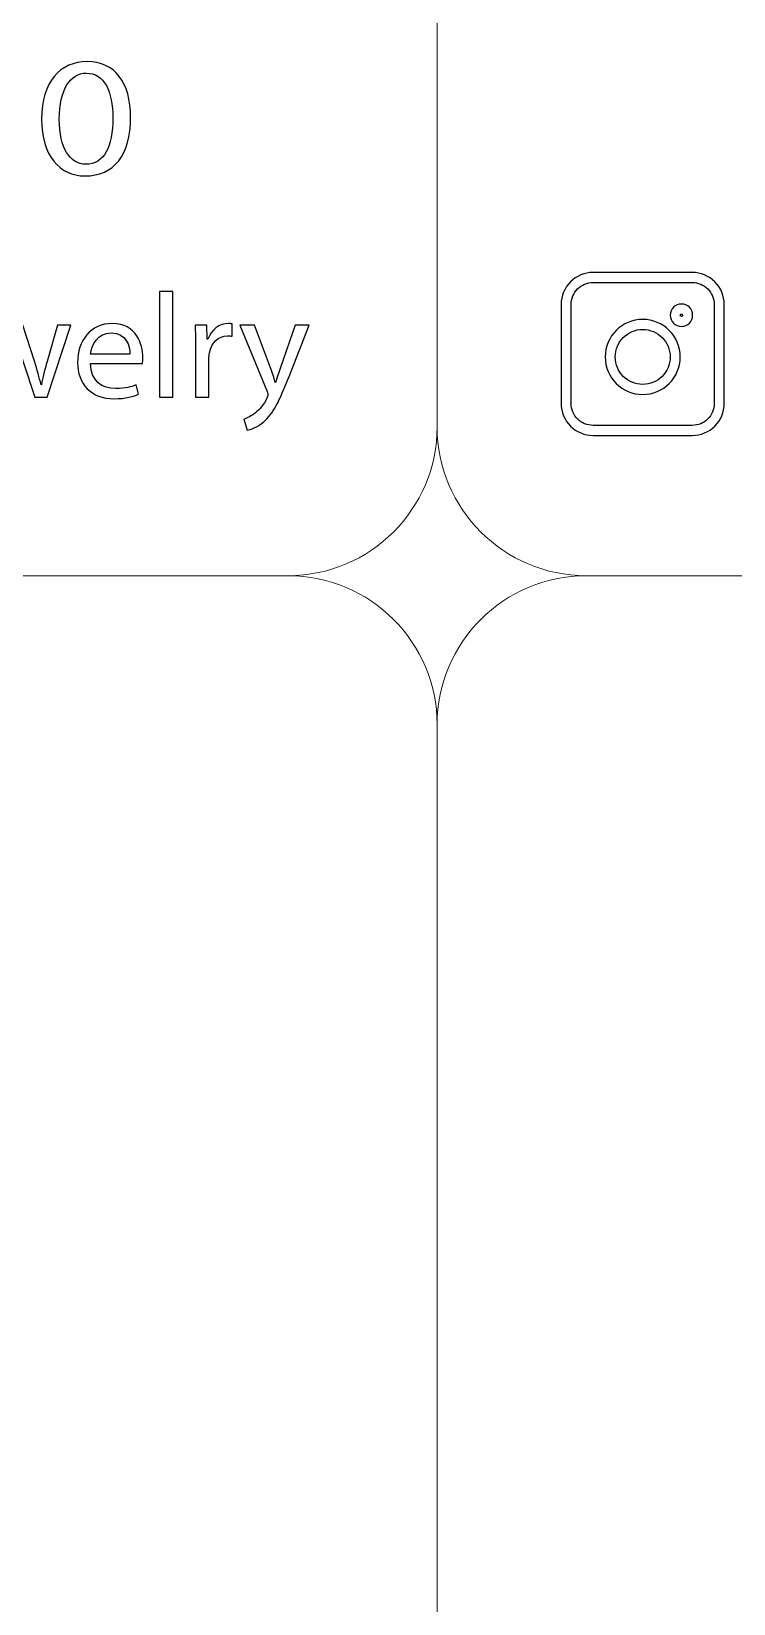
# Model space of a CAD drawing. Header units: millimetres. Extents: x -576 to 618, y 160 to 343.
# Drawn here: x 410.4 to 424.48, y 282.68 to 314.22 of the extents above; entities that cross this region are included whole.
import ezdxf

# ---------------------------------------------------------------- set-up
doc = ezdxf.new("R2010")
doc.units = ezdxf.units.MM
doc.header["$MEASUREMENT"] = 0
doc.layers.add('Layer 1', color=7, linetype='Continuous')

msp = doc.modelspace()

# ---------------------------------------------------------------- linework, layer by layer
at = {"layer": 'Layer 1', "color": 250, "lineweight": 18}
for points in [[(381.7217, 343.1001), (381.7217, 343.1001), (415.5517, 343.1001), (415.5517, 343.1001), (417.1957, 343.1001), (418.5367, 341.7591), (418.5367, 340.1151), (418.5367, 340.1151), (418.5367, 306.2851), (418.5367, 306.2851), (418.5367, 304.6411), (417.1957, 303.3001), (415.5517, 303.3001), (415.5517, 303.3001), (381.7217, 303.3001), (381.7217, 303.3001), (380.0777, 303.3001), (378.7367, 304.6411), (378.7367, 306.2851), (378.7367, 306.2851), (378.7367, 340.1151), (378.7367, 340.1151), (378.7367, 341.7591), (380.0777, 343.1001), (381.7217, 343.1001)], [(421.5217, 343.1001), (421.5217, 343.1001), (455.3517, 343.1001), (455.3517, 343.1001), (456.9957, 343.1001), (458.3367, 341.7591), (458.3367, 340.1151), (458.3367, 340.1151), (458.3367, 306.2851), (458.3367, 306.2851), (458.3367, 304.6411), (456.9957, 303.3001), (455.3517, 303.3001), (455.3517, 303.3001), (421.5217, 303.3001), (421.5217, 303.3001), (419.8777, 303.3001), (418.5367, 304.6411), (418.5367, 306.2851), (418.5367, 306.2851), (418.5367, 340.1151), (418.5367, 340.1151), (418.5367, 341.7591), (419.8777, 343.1001), (421.5217, 343.1001)], [(381.7217, 303.3001), (381.7217, 303.3001), (415.5517, 303.3001), (415.5517, 303.3001), (417.1957, 303.3001), (418.5367, 301.9591), (418.5367, 300.3151), (418.5367, 300.3151), (418.5367, 266.4851), (418.5367, 266.4851), (418.5367, 264.8411), (417.1957, 263.5001), (415.5517, 263.5001), (415.5517, 263.5001), (381.7217, 263.5001), (381.7217, 263.5001), (380.0777, 263.5001), (378.7367, 264.8411), (378.7367, 266.4851), (378.7367, 266.4851), (378.7367, 300.3151), (378.7367, 300.3151), (378.7367, 301.9591), (380.0777, 303.3001), (381.7217, 303.3001)], [(421.5217, 303.3001), (421.5217, 303.3001), (455.3517, 303.3001), (455.3517, 303.3001), (456.9957, 303.3001), (458.3367, 301.9591), (458.3367, 300.3151), (458.3367, 300.3151), (458.3367, 266.4851), (458.3367, 266.4851), (458.3367, 264.8411), (456.9957, 263.5001), (455.3517, 263.5001), (455.3517, 263.5001), (421.5217, 263.5001), (421.5217, 263.5001), (419.8777, 263.5001), (418.5367, 264.8411), (418.5367, 266.4851), (418.5367, 266.4851), (418.5367, 300.3151), (418.5367, 300.3151), (418.5367, 301.9591), (419.8777, 303.3001), (421.5217, 303.3001)]]:
    msp.add_open_spline(points, degree=3, knots=[0, 0, 0, 0, 0.125, 0.125, 0.125, 0.25, 0.25, 0.25, 0.375, 0.375, 0.375, 0.5, 0.5, 0.5, 0.625, 0.625, 0.625, 0.75, 0.75, 0.75, 0.875, 0.875, 0.875, 1, 1, 1, 1], dxfattribs=at)
at = {"layer": 'Layer 1', "color": 230}
for points, knots in [([(412.3907, 312.4904), (412.3907, 311.7363), (412.0584, 311.3197), (411.475, 311.3197), (410.9605, 311.3197), (410.6119, 311.7259), (410.6039, 312.4601), (410.6039, 313.2039), (410.9848, 313.6136), (411.5196, 313.6136), (412.0744, 313.6136), (412.3907, 313.1971), (412.3907, 312.4904)], [0, 0, 0, 0, 0.25, 0.25, 0.25, 0.5, 0.5, 0.5, 0.75, 0.75, 0.75, 1, 1, 1, 1]), ([(410.9605, 312.4564), (410.9605, 311.8795), (411.1711, 311.5521), (411.4952, 311.5521), (411.86, 311.5521), (412.0338, 311.9103), (412.0338, 312.4769), (412.0338, 313.023), (411.8678, 313.3814), (411.4993, 313.3814), (411.1874, 313.3814), (410.9605, 313.0607), (410.9605, 312.4564)], [0, 0, 0, 0, 0.25, 0.25, 0.25, 0.5, 0.5, 0.5, 0.75, 0.75, 0.75, 1, 1, 1, 1]), ([(423.6485, 306.1125), (423.6485, 306.1125), (421.6676, 306.1125), (421.6676, 306.1125), (421.4899, 306.1125), (421.3287, 306.1848), (421.2122, 306.3012), (421.0952, 306.4178), (421.023, 306.579), (421.023, 306.7569), (421.023, 306.7569), (421.023, 308.7382), (421.023, 308.7382), (421.023, 308.916), (421.0951, 309.077), (421.2117, 309.1937), (421.3288, 309.3107), (421.4899, 309.3829), (421.6676, 309.3829), (421.6676, 309.3829), (423.6485, 309.3829), (423.6485, 309.3829), (423.8263, 309.3829), (423.9874, 309.3107), (424.104, 309.1941), (424.221, 309.077), (424.2932, 308.916), (424.2932, 308.7382), (424.2932, 308.7382), (424.2932, 306.7569), (424.2932, 306.7569), (424.2932, 306.579), (424.2209, 306.4178), (424.1044, 306.3012), (423.9874, 306.1848), (423.8263, 306.1125), (423.6485, 306.1125)], [0, 0, 0, 0, 0.0833333, 0.0833333, 0.0833333, 0.1666667, 0.1666667, 0.1666667, 0.25, 0.25, 0.25, 0.3333333, 0.3333333, 0.3333333, 0.4166667, 0.4166667, 0.4166667, 0.5, 0.5, 0.5, 0.5833333, 0.5833333, 0.5833333, 0.6666667, 0.6666667, 0.6666667, 0.75, 0.75, 0.75, 0.8333333, 0.8333333, 0.8333333, 0.9166667, 0.9166667, 0.9166667, 1, 1, 1, 1]), ([(421.6676, 306.3142), (421.6676, 306.3142), (423.6485, 306.3142), (423.6485, 306.3142), (423.7711, 306.3142), (423.882, 306.3637), (423.962, 306.4436), (424.0419, 306.5239), (424.0915, 306.6346), (424.0915, 306.7569), (424.0915, 306.7569), (424.0915, 308.7382), (424.0915, 308.7382), (424.0915, 308.8608), (424.042, 308.9717), (423.9621, 309.0517), (423.882, 309.1317), (423.7711, 309.1812), (423.6485, 309.1812), (423.6485, 309.1812), (421.6676, 309.1812), (421.6676, 309.1812), (421.545, 309.1812), (421.4341, 309.1317), (421.3541, 309.0517), (421.2741, 308.9717), (421.2246, 308.8608), (421.2246, 308.7382), (421.2246, 308.7382), (421.2246, 306.7569), (421.2246, 306.7569), (421.2246, 306.6346), (421.2742, 306.5239), (421.3544, 306.4438), (421.4341, 306.3637), (421.545, 306.3142), (421.6676, 306.3142)], [0, 0, 0, 0, 0.0833333, 0.0833333, 0.0833333, 0.1666667, 0.1666667, 0.1666667, 0.25, 0.25, 0.25, 0.3333333, 0.3333333, 0.3333333, 0.4166667, 0.4166667, 0.4166667, 0.5, 0.5, 0.5, 0.5833333, 0.5833333, 0.5833333, 0.6666667, 0.6666667, 0.6666667, 0.75, 0.75, 0.75, 0.8333333, 0.8333333, 0.8333333, 0.9166667, 0.9166667, 0.9166667, 1, 1, 1, 1]), ([(412.971, 309.0022), (412.971, 309.0022), (413.2406, 309.0022), (413.2406, 309.0022), (413.2406, 309.0022), (413.2406, 306.8793), (413.2406, 306.8793), (413.2406, 306.8793), (412.971, 306.8793), (412.971, 306.8793), (412.971, 306.8793), (412.971, 309.0022), (412.971, 309.0022)], [0, 0, 0, 0, 0.25, 0.25, 0.25, 0.5, 0.5, 0.5, 0.75, 0.75, 0.75, 1, 1, 1, 1]), ([(423.6599, 308.5245), (423.6599, 308.4624), (423.6347, 308.4061), (423.594, 308.3654), (423.5534, 308.3247), (423.497, 308.2995), (423.4349, 308.2995), (423.3728, 308.2995), (423.3165, 308.3247), (423.2758, 308.3654), (423.2351, 308.4061), (423.2099, 308.4624), (423.2099, 308.5245), (423.2099, 308.5866), (423.2351, 308.6429), (423.2758, 308.6836), (423.3165, 308.7243), (423.3728, 308.7495), (423.4349, 308.7495), (423.497, 308.7495), (423.5534, 308.7243), (423.594, 308.6836), (423.6347, 308.6429), (423.6599, 308.5866), (423.6599, 308.5245)], [0, 0, 0, 0, 0.125, 0.125, 0.125, 0.25, 0.25, 0.25, 0.375, 0.375, 0.375, 0.5, 0.5, 0.5, 0.625, 0.625, 0.625, 0.75, 0.75, 0.75, 0.875, 0.875, 0.875, 1, 1, 1, 1]), ([(423.4115, 307.6887), (423.4115, 307.4814), (423.3271, 307.2932), (423.1907, 307.1569), (423.0548, 307.0204), (422.8666, 306.9361), (422.6588, 306.9361), (422.4511, 306.9361), (422.2628, 307.0205), (422.1267, 307.1565), (421.9905, 307.2927), (421.9063, 307.481), (421.9063, 307.6887), (421.9063, 307.8963), (421.9906, 308.0844), (422.1267, 308.2207), (422.2629, 308.3574), (422.4511, 308.4416), (422.6588, 308.4416), (422.8663, 308.4416), (423.0546, 308.3572), (423.191, 308.2207), (423.3272, 308.0844), (423.4115, 307.8963), (423.4115, 307.6887)], [0, 0, 0, 0, 0.125, 0.125, 0.125, 0.25, 0.25, 0.25, 0.375, 0.375, 0.375, 0.5, 0.5, 0.5, 0.625, 0.625, 0.625, 0.75, 0.75, 0.75, 0.875, 0.875, 0.875, 1, 1, 1, 1]), ([(423.4515, 308.508), (423.4556, 308.5121), (423.4583, 308.5181), (423.4583, 308.5245), (423.4583, 308.531), (423.4556, 308.5369), (423.4515, 308.5411), (423.4473, 308.5452), (423.4414, 308.5479), (423.4349, 308.5479), (423.4285, 308.5479), (423.4225, 308.5452), (423.4184, 308.5411), (423.4142, 308.5369), (423.4116, 308.531), (423.4116, 308.5245), (423.4116, 308.5181), (423.4142, 308.5121), (423.4184, 308.508), (423.4225, 308.5038), (423.4285, 308.5012), (423.4349, 308.5012), (423.4414, 308.5012), (423.4473, 308.5038), (423.4515, 308.508)], [0, 0, 0, 0, 0.125, 0.125, 0.125, 0.25, 0.25, 0.25, 0.375, 0.375, 0.375, 0.5, 0.5, 0.5, 0.625, 0.625, 0.625, 0.75, 0.75, 0.75, 0.875, 0.875, 0.875, 1, 1, 1, 1]), ([(409.3157, 308.3265), (409.3157, 308.3265), (409.5119, 307.5911), (409.5119, 307.5911), (409.555, 307.4295), (409.5946, 307.28), (409.622, 307.1305), (409.622, 307.1305), (409.6314, 307.1305), (409.6314, 307.1305), (409.6651, 307.2772), (409.7141, 307.4326), (409.7634, 307.5882), (409.7634, 307.5882), (410.0055, 308.3265), (410.0055, 308.3265), (410.0055, 308.3265), (410.2324, 308.3265), (410.2324, 308.3265), (410.2324, 308.3265), (410.4623, 307.6033), (410.4623, 307.6033), (410.5175, 307.4295), (410.5602, 307.2772), (410.5943, 307.1305), (410.5943, 307.1305), (410.6033, 307.1305), (410.6033, 307.1305), (410.628, 307.2772), (410.6676, 307.4295), (410.7166, 307.6001), (410.7166, 307.6001), (410.9284, 308.3265), (410.9284, 308.3265), (410.9284, 308.3265), (411.1949, 308.3265), (411.1949, 308.3265), (411.1949, 308.3265), (410.7166, 306.8794), (410.7166, 306.8794), (410.7166, 306.8794), (410.4714, 306.8794), (410.4714, 306.8794), (410.4714, 306.8794), (410.2449, 307.5702), (410.2449, 307.5702), (410.1928, 307.7318), (410.1497, 307.8753), (410.1129, 308.0457), (410.1129, 308.0457), (410.1066, 308.0457), (410.1066, 308.0457), (410.0698, 307.8721), (410.0239, 307.7224), (409.9718, 307.567), (409.9718, 307.567), (409.7325, 306.8794), (409.7325, 306.8794), (409.7325, 306.8794), (409.4872, 306.8794), (409.4872, 306.8794), (409.4872, 306.8794), (409.0395, 308.3265), (409.0395, 308.3265), (409.0395, 308.3265), (409.3157, 308.3265), (409.3157, 308.3265)], [0, 0, 0, 0, 0.0454545, 0.0454545, 0.0454545, 0.0909091, 0.0909091, 0.0909091, 0.1363636, 0.1363636, 0.1363636, 0.1818182, 0.1818182, 0.1818182, 0.2272727, 0.2272727, 0.2272727, 0.2727273, 0.2727273, 0.2727273, 0.3181818, 0.3181818, 0.3181818, 0.3636364, 0.3636364, 0.3636364, 0.4090909, 0.4090909, 0.4090909, 0.4545455, 0.4545455, 0.4545455, 0.5, 0.5, 0.5, 0.5454545, 0.5454545, 0.5454545, 0.5909091, 0.5909091, 0.5909091, 0.6363636, 0.6363636, 0.6363636, 0.6818182, 0.6818182, 0.6818182, 0.7272727, 0.7272727, 0.7272727, 0.7727273, 0.7727273, 0.7727273, 0.8181818, 0.8181818, 0.8181818, 0.8636364, 0.8636364, 0.8636364, 0.9090909, 0.9090909, 0.9090909, 0.9545455, 0.9545455, 0.9545455, 1, 1, 1, 1]), ([(411.5848, 307.5552), (411.5907, 307.1994), (411.8235, 307.0528), (412.0937, 307.0528), (412.2869, 307.0528), (412.4033, 307.0859), (412.5043, 307.1274), (412.5043, 307.1274), (412.5505, 306.9392), (412.5505, 306.9392), (412.4553, 306.8974), (412.2928, 306.8496), (412.0569, 306.8496), (411.6001, 306.8496), (411.3271, 307.1423), (411.3271, 307.5791), (411.3271, 308.0157), (411.5907, 308.3595), (412.0232, 308.3595), (412.5074, 308.3595), (412.6363, 307.9439), (412.6363, 307.6777), (412.6363, 307.6238), (412.63, 307.582), (412.6273, 307.5552), (412.6273, 307.5552), (411.5848, 307.5552), (411.5848, 307.5552)], [0, 0, 0, 0, 0.1111111, 0.1111111, 0.1111111, 0.2222222, 0.2222222, 0.2222222, 0.3333333, 0.3333333, 0.3333333, 0.4444444, 0.4444444, 0.4444444, 0.5555556, 0.5555556, 0.5555556, 0.6666667, 0.6666667, 0.6666667, 0.7777778, 0.7777778, 0.7777778, 0.8888889, 0.8888889, 0.8888889, 1, 1, 1, 1]), ([(412.3757, 307.7435), (412.3788, 307.9108), (412.3049, 308.171), (412.0016, 308.171), (411.729, 308.171), (411.6091, 307.9258), (411.5879, 307.7435), (411.5879, 307.7435), (412.3757, 307.7435), (412.3757, 307.7435)], [0, 0, 0, 0, 0.3333333, 0.3333333, 0.3333333, 0.6666667, 0.6666667, 0.6666667, 1, 1, 1, 1]), ([(413.6948, 307.8752), (413.6948, 308.0456), (413.6914, 308.1922), (413.6823, 308.3264), (413.6823, 308.3264), (413.9186, 308.3264), (413.9186, 308.3264), (413.9186, 308.3264), (413.9276, 308.0425), (413.9276, 308.0425), (413.9276, 308.0425), (413.9401, 308.0425), (413.9401, 308.0425), (414.0075, 308.2368), (414.1697, 308.3595), (414.351, 308.3595), (414.3816, 308.3595), (414.4031, 308.3563), (414.4277, 308.3504), (414.4277, 308.3504), (414.4277, 308.1024), (414.4277, 308.1024), (414.4, 308.1083), (414.3722, 308.1114), (414.3357, 308.1114), (414.1453, 308.1114), (414.0106, 307.971), (413.9738, 307.7735), (413.9675, 307.7376), (413.9613, 307.6958), (413.9613, 307.6509), (413.9613, 307.6509), (413.9613, 306.8796), (413.9613, 306.8796), (413.9613, 306.8796), (413.6948, 306.8796), (413.6948, 306.8796), (413.6948, 306.8796), (413.6948, 307.8752), (413.6948, 307.8752)], [0, 0, 0, 0, 0.0769231, 0.0769231, 0.0769231, 0.1538462, 0.1538462, 0.1538462, 0.2307692, 0.2307692, 0.2307692, 0.3076923, 0.3076923, 0.3076923, 0.3846154, 0.3846154, 0.3846154, 0.4615385, 0.4615385, 0.4615385, 0.5384615, 0.5384615, 0.5384615, 0.6153846, 0.6153846, 0.6153846, 0.6923077, 0.6923077, 0.6923077, 0.7692308, 0.7692308, 0.7692308, 0.8461538, 0.8461538, 0.8461538, 0.9230769, 0.9230769, 0.9230769, 1, 1, 1, 1]), ([(414.8722, 308.3265), (414.8722, 308.3265), (415.1969, 307.4716), (415.1969, 307.4716), (415.2306, 307.3758), (415.2678, 307.2622), (415.2921, 307.1755), (415.2921, 307.1755), (415.298, 307.1755), (415.298, 307.1755), (415.3258, 307.2622), (415.3564, 307.3726), (415.3932, 307.4775), (415.3932, 307.4775), (415.6875, 308.3265), (415.6875, 308.3265), (415.6875, 308.3265), (415.9726, 308.3265), (415.9726, 308.3265), (415.9726, 308.3265), (415.568, 307.295), (415.568, 307.295), (415.3748, 306.7989), (415.2429, 306.5446), (415.0591, 306.3892), (414.9274, 306.2756), (414.7954, 306.2307), (414.728, 306.2185), (414.728, 306.2185), (414.6604, 306.4401), (414.6604, 306.4401), (414.728, 306.4609), (414.8166, 306.5028), (414.8965, 306.5683), (414.9702, 306.6253), (415.0619, 306.7271), (415.1236, 306.8616), (415.1358, 306.8884), (415.1449, 306.9093), (415.1449, 306.9243), (415.1449, 306.9392), (415.1387, 306.9602), (415.1265, 306.9933), (415.1265, 306.9933), (414.5779, 308.3265), (414.5779, 308.3265), (414.5779, 308.3265), (414.8722, 308.3265), (414.8722, 308.3265)], [0, 0, 0, 0, 0.0625, 0.0625, 0.0625, 0.125, 0.125, 0.125, 0.1875, 0.1875, 0.1875, 0.25, 0.25, 0.25, 0.3125, 0.3125, 0.3125, 0.375, 0.375, 0.375, 0.4375, 0.4375, 0.4375, 0.5, 0.5, 0.5, 0.5625, 0.5625, 0.5625, 0.625, 0.625, 0.625, 0.6875, 0.6875, 0.6875, 0.75, 0.75, 0.75, 0.8125, 0.8125, 0.8125, 0.875, 0.875, 0.875, 0.9375, 0.9375, 0.9375, 1, 1, 1, 1]), ([(423.0487, 307.2992), (423.1483, 307.3985), (423.2098, 307.5364), (423.2098, 307.6887), (423.2098, 307.8412), (423.1481, 307.9793), (423.0484, 308.079), (422.9491, 308.1784), (422.8112, 308.24), (422.6588, 308.24), (422.5067, 308.24), (422.3689, 308.1783), (422.2692, 308.0786), (422.1696, 307.9792), (422.1079, 307.8412), (422.1079, 307.6887), (422.1079, 307.5367), (422.1696, 307.3988), (422.2693, 307.2991), (422.3689, 307.1995), (422.5067, 307.1378), (422.6588, 307.1378), (422.811, 307.1378), (422.9488, 307.1995), (423.0487, 307.2992)], [0, 0, 0, 0, 0.125, 0.125, 0.125, 0.25, 0.25, 0.25, 0.375, 0.375, 0.375, 0.5, 0.5, 0.5, 0.625, 0.625, 0.625, 0.75, 0.75, 0.75, 0.875, 0.875, 0.875, 1, 1, 1, 1])]:
    msp.add_open_spline(points, degree=3, knots=knots, dxfattribs=at)

doc.saveas('drawing.dxf')
